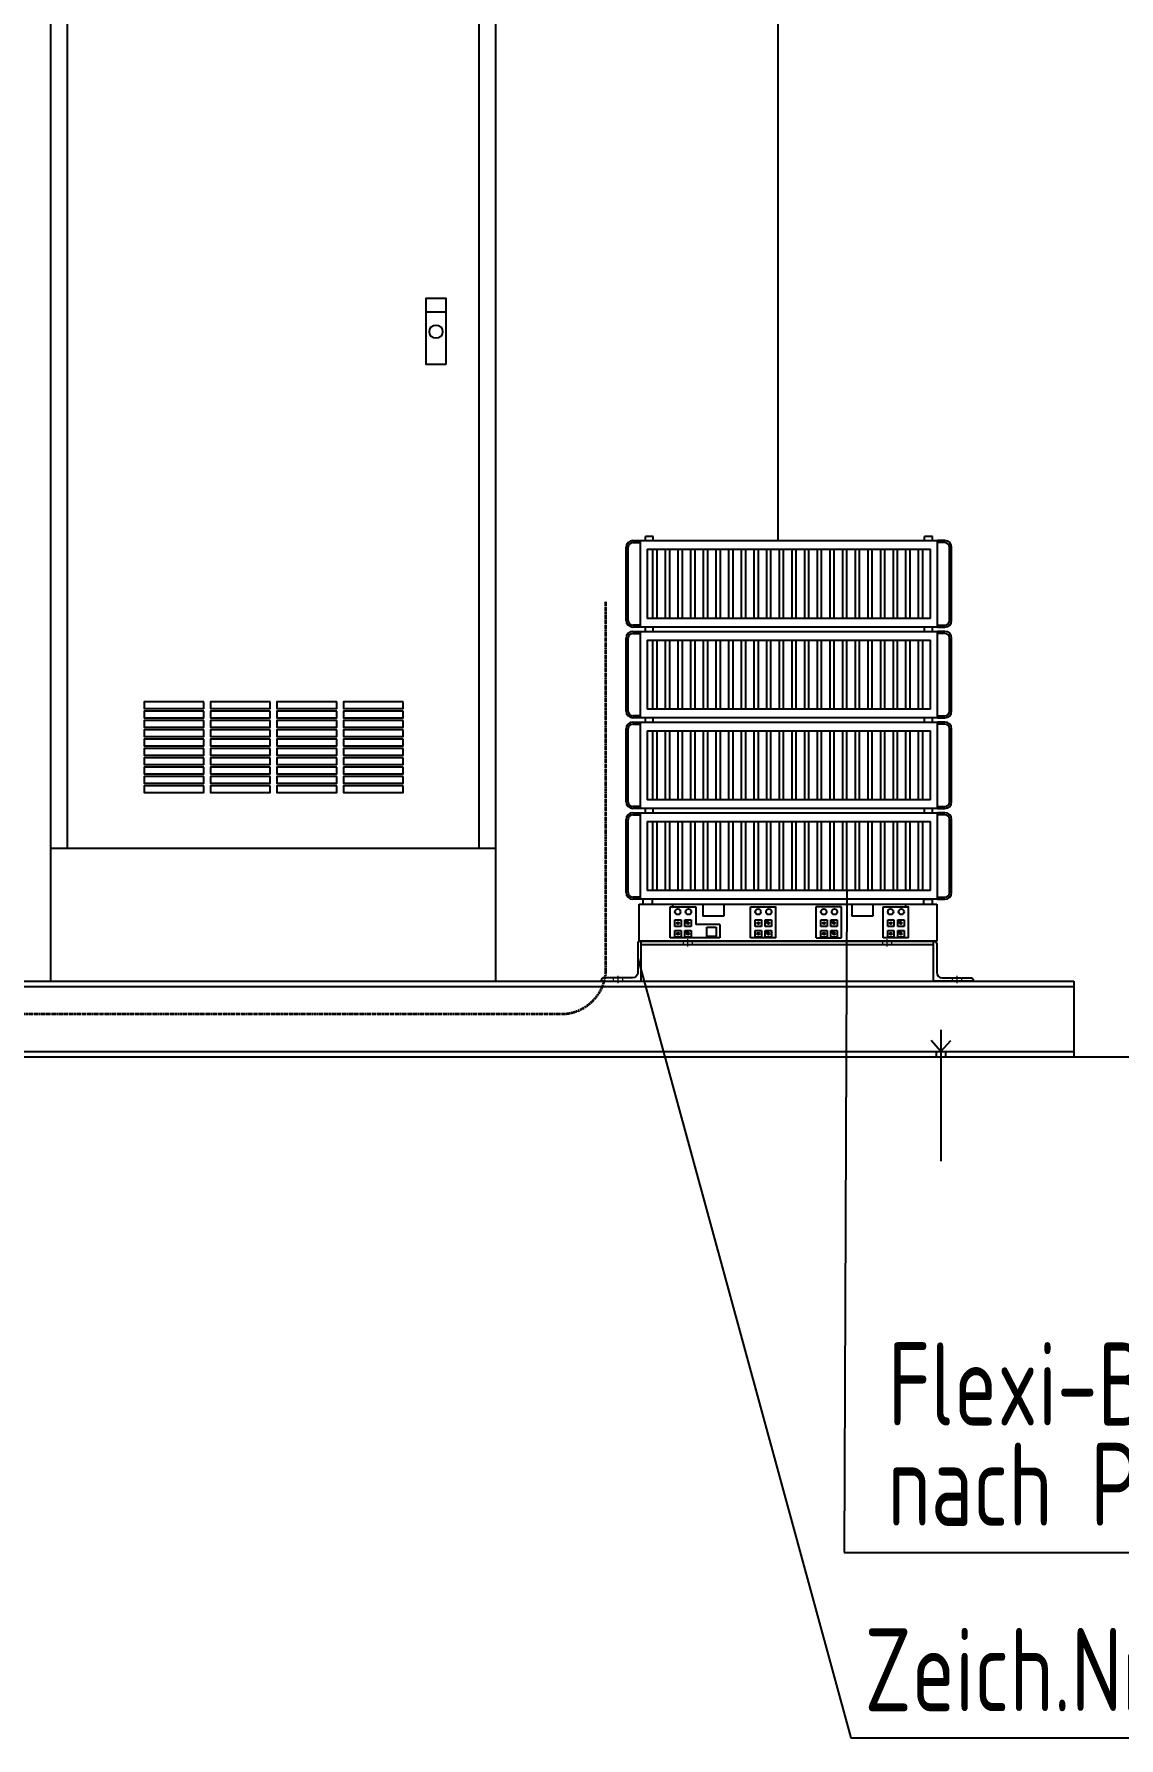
# Model space of a CAD drawing. Header units: millimetres. Extents: x -139278 to 641613, y -260926 to 217780.
# Drawn here: x 335346 to 336979, y 23207 to 25770 of the extents above; entities that cross this region are included whole.
import ezdxf

# ---------------------------------------------------------------- set-up
doc = ezdxf.new("R2010")
doc.units = ezdxf.units.MM
for name, pattern in [('ACAD_ISO13W100', [36, 12, -3, 12, -3, 0, -3, 0, -3]), ('GESTRICHELT', [0.75, 0.5, -0.25]), ('MITTE', [50.8, 31.75, -6.35, 6.35, -6.35])]:
    doc.linetypes.add(name, pattern=pattern)
for name, color, linetype, lineweight in [('10_30_Sektorantenne_MHA', 21, 'Continuous', 25), ('10_30_Stahlbau', 6, 'Continuous', 25), ('10_31_Antennentraeger_VDK', 16, 'GESTRICHELT', 18), ('10_31_AntennentraegerAchse', 61, 'MITTE', 18), ('10_31_Kabel_Feeder', 21, 'ACAD_ISO13W100', 35), ('70_T-Mobile', 220, 'Continuous', 25)]:
    doc.layers.add(name, color=color, linetype=linetype, lineweight=lineweight)
doc.styles.add('ISOCP', font='ISOCP', dxfattribs={"width": 0.9})

msp = doc.modelspace()

# ---------------------------------------------------------------- linework, layer by layer
at = {"ltscale": 5}
for p, q in [((335371.284, 26285.412), (335371.284, 24345.412)), ((336041.284, 24345.412), (336041.284, 26285.412)), ((335966.283, 25351.555), (335936.283, 25351.555)), ((335371.284, 24545.412), (336041.284, 24545.412)), ((336711.284, 24272.26), (336711.284, 24074.865)), ((336711.284, 24239.412), (336696.603, 24256.068)), ((336711.284, 24239.412), (336725.965, 24256.068)), ((336704.284, 24239.412), (336704.284, 24231.412)), ((336718.284, 24239.412), (336718.284, 24231.412))]:
    msp.add_line(p, q, dxfattribs=at)
for p, q in [((333611.284, 24345.412), (336911.284, 24345.412)), ((333611.284, 24337.412), (336911.284, 24337.412)), ((336911.284, 24345.412), (336911.284, 24231.412)), ((332578.84, 24231.412), (339431.868, 24231.412)), ((333611.284, 24239.412), (336911.284, 24239.412)), ((333611.284, 24231.412), (336911.284, 24231.412))]:
    msp.add_line(p, q)
for points in [[(335396.284, 24545.412), (336016.283, 24545.412), (336016.283, 26085.412), (335396.284, 26085.412)], [(335966.283, 25272.912), (335936.283, 25272.912), (335936.283, 25372.912), (335966.283, 25372.912)], [(335601.908, 24765.412), (335511.908, 24765.412), (335511.908, 24755.412), (335601.908, 24755.412)], [(335701.908, 24765.412), (335611.908, 24765.412), (335611.908, 24755.412), (335701.908, 24755.412)], [(335801.908, 24765.412), (335711.908, 24765.412), (335711.908, 24755.412), (335801.908, 24755.412)], [(335901.908, 24765.412), (335811.908, 24765.412), (335811.908, 24755.412), (335901.908, 24755.412)], [(335601.908, 24751.412), (335511.908, 24751.412), (335511.908, 24741.412), (335601.908, 24741.412)], [(335601.908, 24737.412), (335511.908, 24737.412), (335511.908, 24727.412), (335601.908, 24727.412)], [(335701.908, 24751.412), (335611.908, 24751.412), (335611.908, 24741.412), (335701.908, 24741.412)], [(335701.908, 24737.412), (335611.908, 24737.412), (335611.908, 24727.412), (335701.908, 24727.412)], [(335801.908, 24751.412), (335711.908, 24751.412), (335711.908, 24741.412), (335801.908, 24741.412)], [(335801.908, 24737.412), (335711.908, 24737.412), (335711.908, 24727.412), (335801.908, 24727.412)], [(335901.908, 24751.412), (335811.908, 24751.412), (335811.908, 24741.412), (335901.908, 24741.412)], [(335901.908, 24737.412), (335811.908, 24737.412), (335811.908, 24727.412), (335901.908, 24727.412)], [(335601.908, 24723.412), (335511.908, 24723.412), (335511.908, 24713.412), (335601.908, 24713.412)], [(335601.908, 24709.412), (335511.908, 24709.412), (335511.908, 24699.412), (335601.908, 24699.412)], [(335701.908, 24723.412), (335611.908, 24723.412), (335611.908, 24713.412), (335701.908, 24713.412)], [(335701.908, 24709.412), (335611.908, 24709.412), (335611.908, 24699.412), (335701.908, 24699.412)], [(335801.908, 24723.412), (335711.908, 24723.412), (335711.908, 24713.412), (335801.908, 24713.412)], [(335801.908, 24709.412), (335711.908, 24709.412), (335711.908, 24699.412), (335801.908, 24699.412)], [(335901.908, 24723.412), (335811.908, 24723.412), (335811.908, 24713.412), (335901.908, 24713.412)], [(335901.908, 24709.412), (335811.908, 24709.412), (335811.908, 24699.412), (335901.908, 24699.412)], [(335601.908, 24695.412), (335511.908, 24695.412), (335511.908, 24685.412), (335601.908, 24685.412)], [(335601.908, 24681.412), (335511.908, 24681.412), (335511.908, 24671.412), (335601.908, 24671.412)], [(335701.908, 24695.412), (335611.908, 24695.412), (335611.908, 24685.412), (335701.908, 24685.412)], [(335701.908, 24681.412), (335611.908, 24681.412), (335611.908, 24671.412), (335701.908, 24671.412)], [(335801.908, 24695.412), (335711.908, 24695.412), (335711.908, 24685.412), (335801.908, 24685.412)], [(335801.908, 24681.412), (335711.908, 24681.412), (335711.908, 24671.412), (335801.908, 24671.412)], [(335901.908, 24695.412), (335811.908, 24695.412), (335811.908, 24685.412), (335901.908, 24685.412)], [(335901.908, 24681.412), (335811.908, 24681.412), (335811.908, 24671.412), (335901.908, 24671.412)], [(335601.908, 24667.412), (335511.908, 24667.412), (335511.908, 24657.412), (335601.908, 24657.412)], [(335601.908, 24653.412), (335511.908, 24653.412), (335511.908, 24643.412), (335601.908, 24643.412)], [(335701.908, 24667.412), (335611.908, 24667.412), (335611.908, 24657.412), (335701.908, 24657.412)], [(335701.908, 24653.412), (335611.908, 24653.412), (335611.908, 24643.412), (335701.908, 24643.412)], [(335801.908, 24667.412), (335711.908, 24667.412), (335711.908, 24657.412), (335801.908, 24657.412)], [(335801.908, 24653.412), (335711.908, 24653.412), (335711.908, 24643.412), (335801.908, 24643.412)], [(335901.908, 24667.412), (335811.908, 24667.412), (335811.908, 24657.412), (335901.908, 24657.412)], [(335901.908, 24653.412), (335811.908, 24653.412), (335811.908, 24643.412), (335901.908, 24643.412)], [(335601.908, 24639.412), (335511.908, 24639.412), (335511.908, 24629.412), (335601.908, 24629.412)], [(335701.908, 24639.412), (335611.908, 24639.412), (335611.908, 24629.412), (335701.908, 24629.412)], [(335801.908, 24639.412), (335711.908, 24639.412), (335711.908, 24629.412), (335801.908, 24629.412)], [(335901.908, 24639.412), (335811.908, 24639.412), (335811.908, 24629.412), (335901.908, 24629.412)]]:
    msp.add_lwpolyline(points, close=True, dxfattribs=at)
msp.add_circle((335951.283, 25322.304), 10, dxfattribs=at)
at = {"layer": '10_30_Sektorantenne_MHA'}
for p, q in [((336278.366, 25014.433), (336266.366, 25014.433)), ((336266.366, 25007.988), (336266.366, 25014.433)), ((336278.366, 25007.988), (336278.366, 25014.433)), ((336698.366, 25014.433), (336686.366, 25014.433)), ((336686.366, 25007.988), (336686.366, 25014.433)), ((336698.366, 25007.988), (336698.366, 25014.433)), ((336237.366, 24887.988), (336237.366, 24997.988)), ((336240.366, 24887.988), (336240.366, 24997.988)), ((336247.366, 25007.988), (336258.366, 25007.988)), ((336247.366, 25004.988), (336258.366, 25004.988)), ((336258.366, 25007.988), (336258.366, 24877.988)), ((336258.366, 25007.988), (336706.366, 25007.988)), ((336269.366, 24994.988), (336269.366, 24890.988)), ((336269.366, 24994.988), (336695.366, 24994.988)), ((336277.702, 24890.988), (336277.702, 24994.988)), ((336284.052, 24890.988), (336284.052, 24994.988)), ((336296.752, 24890.988), (336296.752, 24994.988)), ((336303.102, 24890.988), (336303.102, 24994.988)), ((336315.802, 24890.988), (336315.802, 24994.988)), ((336322.152, 24890.988), (336322.152, 24994.988)), ((336334.852, 24890.988), (336334.852, 24994.988)), ((336341.202, 24890.988), (336341.202, 24994.988)), ((336353.902, 24890.988), (336353.902, 24994.988)), ((336360.252, 24890.988), (336360.252, 24994.988)), ((336372.952, 24890.988), (336372.952, 24994.988)), ((336379.302, 24890.988), (336379.302, 24994.988)), ((336392.002, 24890.988), (336392.002, 24994.988)), ((336398.352, 24890.988), (336398.352, 24994.988)), ((336411.052, 24890.988), (336411.052, 24994.988)), ((336417.402, 24890.988), (336417.402, 24994.988)), ((336430.102, 24890.988), (336430.102, 24994.988)), ((336436.452, 24890.988), (336436.452, 24994.988)), ((336449.152, 24890.988), (336449.152, 24994.988)), ((336455.502, 24890.988), (336455.502, 24994.988)), ((336468.202, 24890.988), (336468.202, 24994.988)), ((336474.552, 24890.988), (336474.552, 24994.988)), ((336487.252, 24890.988), (336487.252, 24994.988)), ((336493.602, 24890.988), (336493.602, 24994.988)), ((336506.302, 24890.988), (336506.302, 24994.988)), ((336512.652, 24890.988), (336512.652, 24994.988)), ((336525.352, 24890.988), (336525.352, 24994.988)), ((336531.702, 24890.988), (336531.702, 24994.988)), ((336544.402, 24890.988), (336544.402, 24994.988)), ((336550.752, 24890.988), (336550.752, 24994.988)), ((336563.452, 24890.988), (336563.452, 24994.988)), ((336569.802, 24890.988), (336569.802, 24994.988)), ((336582.502, 24890.988), (336582.502, 24994.988)), ((336588.852, 24890.988), (336588.852, 24994.988)), ((336601.552, 24890.988), (336601.552, 24994.988)), ((336607.902, 24890.988), (336607.902, 24994.988)), ((336620.602, 24890.988), (336620.602, 24994.988)), ((336626.952, 24890.988), (336626.952, 24994.988)), ((336639.652, 24890.988), (336639.652, 24994.988)), ((336646.002, 24890.988), (336646.002, 24994.988)), ((336658.702, 24890.988), (336658.702, 24994.988)), ((336665.052, 24890.988), (336665.052, 24994.988)), ((336677.752, 24890.988), (336677.752, 24994.988)), ((336684.102, 24890.988), (336684.102, 24994.988)), ((336695.366, 24890.988), (336695.366, 24994.988)), ((336706.366, 24877.988), (336706.366, 25007.988)), ((336717.366, 25007.988), (336706.366, 25007.988)), ((336717.366, 25004.988), (336706.366, 25004.988)), ((336724.366, 24887.988), (336724.366, 24997.988)), ((336727.366, 24887.988), (336727.366, 24997.988)), ((336695.366, 24890.988), (336269.366, 24890.988)), ((336237.366, 24751.544), (336237.366, 24861.544)), ((336240.366, 24751.544), (336240.366, 24861.544)), ((336258.366, 24880.988), (336247.366, 24880.988)), ((336258.366, 24877.988), (336247.366, 24877.988)), ((336247.366, 24871.544), (336258.366, 24871.544)), ((336247.366, 24868.544), (336258.366, 24868.544)), ((336706.366, 24877.988), (336258.366, 24877.988)), ((336258.366, 24871.544), (336258.366, 24741.544)), ((336258.366, 24871.544), (336706.366, 24871.544)), ((336266.366, 24871.544), (336266.366, 24877.988)), ((336269.366, 24858.544), (336695.366, 24858.544)), ((336269.366, 24858.544), (336269.366, 24754.544)), ((336277.702, 24754.544), (336277.702, 24858.544)), ((336278.366, 24871.544), (336278.366, 24877.988)), ((336284.052, 24754.544), (336284.052, 24858.544)), ((336296.752, 24754.544), (336296.752, 24858.544)), ((336303.102, 24754.544), (336303.102, 24858.544)), ((336315.802, 24754.544), (336315.802, 24858.544)), ((336322.152, 24754.544), (336322.152, 24858.544)), ((336334.852, 24754.544), (336334.852, 24858.544)), ((336341.202, 24754.544), (336341.202, 24858.544)), ((336353.902, 24754.544), (336353.902, 24858.544)), ((336360.252, 24754.544), (336360.252, 24858.544)), ((336372.952, 24754.544), (336372.952, 24858.544)), ((336379.302, 24754.544), (336379.302, 24858.544)), ((336392.002, 24754.544), (336392.002, 24858.544)), ((336398.352, 24754.544), (336398.352, 24858.544)), ((336411.052, 24754.544), (336411.052, 24858.544)), ((336417.402, 24754.544), (336417.402, 24858.544)), ((336430.102, 24754.544), (336430.102, 24858.544)), ((336436.452, 24754.544), (336436.452, 24858.544)), ((336449.152, 24754.544), (336449.152, 24858.544)), ((336455.502, 24754.544), (336455.502, 24858.544)), ((336468.202, 24754.544), (336468.202, 24858.544)), ((336474.552, 24754.544), (336474.552, 24858.544)), ((336487.252, 24754.544), (336487.252, 24858.544)), ((336493.602, 24754.544), (336493.602, 24858.544)), ((336506.302, 24754.544), (336506.302, 24858.544)), ((336512.652, 24754.544), (336512.652, 24858.544)), ((336525.352, 24754.544), (336525.352, 24858.544)), ((336531.702, 24754.544), (336531.702, 24858.544)), ((336544.402, 24754.544), (336544.402, 24858.544)), ((336550.752, 24754.544), (336550.752, 24858.544)), ((336563.452, 24754.544), (336563.452, 24858.544)), ((336569.802, 24754.544), (336569.802, 24858.544)), ((336582.502, 24754.544), (336582.502, 24858.544)), ((336588.852, 24754.544), (336588.852, 24858.544)), ((336601.552, 24754.544), (336601.552, 24858.544)), ((336607.902, 24754.544), (336607.902, 24858.544)), ((336620.602, 24754.544), (336620.602, 24858.544)), ((336626.952, 24754.544), (336626.952, 24858.544)), ((336639.652, 24754.544), (336639.652, 24858.544)), ((336646.002, 24754.544), (336646.002, 24858.544)), ((336658.702, 24754.544), (336658.702, 24858.544)), ((336665.052, 24754.544), (336665.052, 24858.544)), ((336677.752, 24754.544), (336677.752, 24858.544)), ((336684.102, 24754.544), (336684.102, 24858.544)), ((336686.366, 24871.544), (336686.366, 24877.988)), ((336695.366, 24754.544), (336695.366, 24858.544)), ((336698.366, 24871.544), (336698.366, 24877.988)), ((336706.366, 24880.988), (336717.366, 24880.988)), ((336706.366, 24877.988), (336717.366, 24877.988)), ((336706.366, 24741.544), (336706.366, 24871.544)), ((336717.366, 24871.544), (336706.366, 24871.544)), ((336717.366, 24868.544), (336706.366, 24868.544)), ((336724.366, 24751.544), (336724.366, 24861.544)), ((336727.366, 24751.544), (336727.366, 24861.544)), ((336258.366, 24744.544), (336247.366, 24744.544)), ((336258.366, 24741.544), (336247.366, 24741.544)), ((336247.366, 24735.099), (336258.366, 24735.099)), ((336247.366, 24732.099), (336258.366, 24732.099)), ((336706.366, 24741.544), (336258.366, 24741.544)), ((336258.366, 24735.099), (336258.366, 24605.099)), ((336258.366, 24735.099), (336706.366, 24735.099)), ((336266.366, 24735.099), (336266.366, 24741.544)), ((336695.366, 24754.544), (336269.366, 24754.544)), ((336278.366, 24735.099), (336278.366, 24741.544)), ((336686.366, 24735.099), (336686.366, 24741.544)), ((336698.366, 24735.099), (336698.366, 24741.544)), ((336706.366, 24744.544), (336717.366, 24744.544)), ((336706.366, 24741.544), (336717.366, 24741.544)), ((336706.366, 24605.099), (336706.366, 24735.099)), ((336717.366, 24735.099), (336706.366, 24735.099)), ((336717.366, 24732.099), (336706.366, 24732.099)), ((336237.366, 24615.099), (336237.366, 24725.099)), ((336240.366, 24615.099), (336240.366, 24725.099)), ((336269.366, 24722.099), (336695.366, 24722.099)), ((336269.366, 24722.099), (336269.366, 24618.099)), ((336277.702, 24618.099), (336277.702, 24722.099)), ((336284.052, 24618.099), (336284.052, 24722.099)), ((336296.752, 24618.099), (336296.752, 24722.099)), ((336303.102, 24618.099), (336303.102, 24722.099)), ((336315.802, 24618.099), (336315.802, 24722.099)), ((336322.152, 24618.099), (336322.152, 24722.099)), ((336334.852, 24618.099), (336334.852, 24722.099)), ((336341.202, 24618.099), (336341.202, 24722.099)), ((336353.902, 24618.099), (336353.902, 24722.099)), ((336360.252, 24618.099), (336360.252, 24722.099)), ((336372.952, 24618.099), (336372.952, 24722.099)), ((336379.302, 24618.099), (336379.302, 24722.099)), ((336392.002, 24618.099), (336392.002, 24722.099)), ((336398.352, 24618.099), (336398.352, 24722.099)), ((336411.052, 24618.099), (336411.052, 24722.099)), ((336417.402, 24618.099), (336417.402, 24722.099)), ((336430.102, 24618.099), (336430.102, 24722.099)), ((336436.452, 24618.099), (336436.452, 24722.099)), ((336449.152, 24618.099), (336449.152, 24722.099)), ((336455.502, 24618.099), (336455.502, 24722.099)), ((336468.202, 24618.099), (336468.202, 24722.099)), ((336474.552, 24618.099), (336474.552, 24722.099)), ((336487.252, 24618.099), (336487.252, 24722.099)), ((336493.602, 24618.099), (336493.602, 24722.099)), ((336506.302, 24618.099), (336506.302, 24722.099)), ((336512.652, 24618.099), (336512.652, 24722.099)), ((336525.352, 24618.099), (336525.352, 24722.099)), ((336531.702, 24618.099), (336531.702, 24722.099)), ((336544.402, 24618.099), (336544.402, 24722.099)), ((336550.752, 24618.099), (336550.752, 24722.099)), ((336563.452, 24618.099), (336563.452, 24722.099)), ((336569.802, 24618.099), (336569.802, 24722.099)), ((336582.502, 24618.099), (336582.502, 24722.099)), ((336588.852, 24618.099), (336588.852, 24722.099)), ((336601.552, 24618.099), (336601.552, 24722.099)), ((336607.902, 24618.099), (336607.902, 24722.099)), ((336620.602, 24618.099), (336620.602, 24722.099)), ((336626.952, 24618.099), (336626.952, 24722.099)), ((336639.652, 24618.099), (336639.652, 24722.099)), ((336646.002, 24618.099), (336646.002, 24722.099)), ((336658.702, 24618.099), (336658.702, 24722.099)), ((336665.052, 24618.099), (336665.052, 24722.099)), ((336677.752, 24618.099), (336677.752, 24722.099)), ((336684.102, 24618.099), (336684.102, 24722.099)), ((336695.366, 24618.099), (336695.366, 24722.099)), ((336724.366, 24615.099), (336724.366, 24725.099)), ((336727.366, 24615.099), (336727.366, 24725.099)), ((336258.366, 24608.099), (336247.366, 24608.099)), ((336258.366, 24605.099), (336247.366, 24605.099)), ((336706.366, 24605.099), (336258.366, 24605.099)), ((336266.366, 24598.654), (336266.366, 24605.099)), ((336695.366, 24618.099), (336269.366, 24618.099)), ((336278.366, 24598.654), (336278.366, 24605.099)), ((336686.366, 24598.654), (336686.366, 24605.099)), ((336698.366, 24598.654), (336698.366, 24605.099)), ((336706.366, 24608.099), (336717.366, 24608.099)), ((336706.366, 24605.099), (336717.366, 24605.099)), ((336237.366, 24478.654), (336237.366, 24588.654)), ((336240.366, 24478.654), (336240.366, 24588.654)), ((336247.366, 24598.654), (336258.366, 24598.654)), ((336247.366, 24595.654), (336258.366, 24595.654)), ((336258.366, 24598.654), (336258.366, 24468.654)), ((336258.366, 24598.654), (336706.366, 24598.654)), ((336269.366, 24585.654), (336695.366, 24585.654)), ((336269.366, 24585.654), (336269.366, 24481.654)), ((336277.702, 24481.654), (336277.702, 24585.654)), ((336284.052, 24481.654), (336284.052, 24585.654)), ((336296.752, 24481.654), (336296.752, 24585.654)), ((336303.102, 24481.654), (336303.102, 24585.654)), ((336315.802, 24481.654), (336315.802, 24585.654)), ((336322.152, 24481.654), (336322.152, 24585.654)), ((336334.852, 24481.654), (336334.852, 24585.654)), ((336341.202, 24481.654), (336341.202, 24585.654)), ((336353.902, 24481.654), (336353.902, 24585.654)), ((336360.252, 24481.654), (336360.252, 24585.654)), ((336372.952, 24481.654), (336372.952, 24585.654)), ((336379.302, 24481.654), (336379.302, 24585.654)), ((336392.002, 24481.654), (336392.002, 24585.654)), ((336398.352, 24481.654), (336398.352, 24585.654)), ((336411.052, 24481.654), (336411.052, 24585.654)), ((336417.402, 24481.654), (336417.402, 24585.654)), ((336430.102, 24481.654), (336430.102, 24585.654)), ((336436.452, 24481.654), (336436.452, 24585.654)), ((336449.152, 24481.654), (336449.152, 24585.654)), ((336455.502, 24481.654), (336455.502, 24585.654)), ((336468.202, 24481.654), (336468.202, 24585.654)), ((336474.552, 24481.654), (336474.552, 24585.654)), ((336487.252, 24481.654), (336487.252, 24585.654)), ((336493.602, 24481.654), (336493.602, 24585.654)), ((336506.302, 24481.654), (336506.302, 24585.654)), ((336512.652, 24481.654), (336512.652, 24585.654)), ((336525.352, 24481.654), (336525.352, 24585.654)), ((336531.702, 24481.654), (336531.702, 24585.654)), ((336544.402, 24481.654), (336544.402, 24585.654)), ((336550.752, 24481.654), (336550.752, 24585.654)), ((336563.452, 24481.654), (336563.452, 24585.654)), ((336569.802, 24481.654), (336569.802, 24585.654)), ((336582.502, 24481.654), (336582.502, 24585.654)), ((336588.852, 24481.654), (336588.852, 24585.654)), ((336601.552, 24481.654), (336601.552, 24585.654)), ((336607.902, 24481.654), (336607.902, 24585.654)), ((336620.602, 24481.654), (336620.602, 24585.654)), ((336626.952, 24481.654), (336626.952, 24585.654)), ((336639.652, 24481.654), (336639.652, 24585.654)), ((336646.002, 24481.654), (336646.002, 24585.654)), ((336658.702, 24481.654), (336658.702, 24585.654)), ((336665.052, 24481.654), (336665.052, 24585.654)), ((336677.752, 24481.654), (336677.752, 24585.654)), ((336684.102, 24481.654), (336684.102, 24585.654)), ((336695.366, 24481.654), (336695.366, 24585.654)), ((336706.366, 24468.654), (336706.366, 24598.654)), ((336717.366, 24598.654), (336706.366, 24598.654)), ((336717.366, 24595.654), (336706.366, 24595.654)), ((336724.366, 24478.654), (336724.366, 24588.654)), ((336727.366, 24478.654), (336727.366, 24588.654)), ((336695.366, 24481.654), (336269.366, 24481.654)), ((336569.802, 24481.654), (336565.681, 23486.074)), ((336258.366, 24471.654), (336247.366, 24471.654)), ((336258.366, 24468.654), (336247.366, 24468.654)), ((336256.995, 24461.008), (336307.008, 24461.008)), ((336256.995, 24405.538), (336256.995, 24461.008)), ((336706.366, 24468.654), (336258.366, 24468.654)), ((336276.855, 24468.654), (336263.312, 24468.654)), ((336263.312, 24461.008), (336263.312, 24468.654)), ((336276.855, 24468.654), (336263.312, 24468.654)), ((336276.855, 24468.654), (336276.855, 24461.008)), ((336303.818, 24410.661), (336303.818, 24457.303)), ((336303.818, 24457.303), (336342.522, 24457.303)), ((336307.008, 24461.008), (336307.008, 24457.303)), ((336307.008, 24461.008), (336657.724, 24461.008)), ((336342.522, 24457.303), (336342.522, 24430.594)), ((336353.149, 24461.008), (336353.149, 24443.154)), ((336384.513, 24461.008), (336384.513, 24443.154)), ((336424.812, 24410.661), (336424.812, 24457.303)), ((336424.812, 24457.303), (336463.516, 24457.303)), ((336462.982, 24410.661), (336462.982, 24457.303)), ((336561.837, 24457.303), (336523.133, 24457.303)), ((336523.666, 24410.661), (336523.666, 24457.303)), ((336561.837, 24410.661), (336561.837, 24457.303)), ((336577.343, 24461.008), (336577.343, 24443.154)), ((336608.707, 24461.008), (336608.707, 24443.154)), ((336624.217, 24410.661), (336624.217, 24457.303)), ((336624.217, 24457.303), (336662.922, 24457.303)), ((336657.724, 24461.008), (336657.724, 24457.303)), ((336657.724, 24461.008), (336704.995, 24461.008)), ((336662.388, 24410.661), (336662.388, 24457.303)), ((336685.134, 24468.654), (336685.134, 24461.008)), ((336685.134, 24468.654), (336698.677, 24468.654)), ((336685.134, 24468.654), (336698.677, 24468.654)), ((336698.677, 24461.008), (336698.677, 24468.654)), ((336704.995, 24461.008), (336704.995, 24405.538)), ((336706.366, 24471.654), (336717.366, 24471.654)), ((336706.366, 24468.654), (336717.366, 24468.654)), ((336310.754, 24437.8), (336320.221, 24437.8)), ((336310.754, 24427.566), (336310.754, 24437.8)), ((336320.221, 24427.566), (336310.754, 24427.566)), ((336320.221, 24437.8), (336320.221, 24427.566)), ((336325.86, 24437.8), (336335.327, 24437.8)), ((336325.86, 24427.566), (336325.86, 24437.8)), ((336335.327, 24427.566), (336325.86, 24427.566)), ((336335.327, 24437.8), (336335.327, 24427.566)), ((336378.432, 24430.594), (336342.522, 24430.594)), ((336384.513, 24443.154), (336353.149, 24443.154)), ((336359.175, 24426.494), (336373.053, 24426.494)), ((336359.175, 24412.656), (336359.175, 24426.494)), ((336373.053, 24426.494), (336373.053, 24412.656)), ((336378.432, 24430.594), (336378.432, 24410.661)), ((336431.748, 24437.8), (336441.215, 24437.8)), ((336431.748, 24427.566), (336431.748, 24437.8)), ((336441.215, 24427.566), (336431.748, 24427.566)), ((336441.215, 24437.8), (336441.215, 24427.566)), ((336446.854, 24437.8), (336456.32, 24437.8)), ((336446.854, 24427.566), (336446.854, 24437.8)), ((336456.32, 24427.566), (336446.854, 24427.566)), ((336456.32, 24437.8), (336456.32, 24427.566)), ((336530.603, 24437.8), (336540.07, 24437.8)), ((336530.603, 24427.566), (336530.603, 24437.8)), ((336540.07, 24427.566), (336530.603, 24427.566)), ((336540.07, 24437.8), (336540.07, 24427.566)), ((336545.709, 24437.8), (336555.175, 24437.8)), ((336545.709, 24427.566), (336545.709, 24437.8)), ((336555.175, 24427.566), (336545.709, 24427.566)), ((336555.175, 24437.8), (336555.175, 24427.566)), ((336608.707, 24443.154), (336577.343, 24443.154)), ((336631.154, 24437.8), (336640.621, 24437.8)), ((336631.154, 24427.566), (336631.154, 24437.8)), ((336640.621, 24427.566), (336631.154, 24427.566)), ((336640.621, 24437.8), (336640.621, 24427.566)), ((336646.26, 24437.8), (336655.726, 24437.8)), ((336646.26, 24427.566), (336646.26, 24437.8)), ((336655.726, 24427.566), (336646.26, 24427.566)), ((336655.726, 24437.8), (336655.726, 24427.566)), ((336704.995, 24405.538), (336256.995, 24405.538)), ((336378.432, 24410.661), (336303.818, 24410.661)), ((336310.754, 24421.882), (336320.221, 24421.882)), ((336310.754, 24411.647), (336310.754, 24421.882)), ((336320.221, 24411.647), (336310.754, 24411.647)), ((336320.221, 24421.882), (336320.221, 24411.647)), ((336325.86, 24421.882), (336335.327, 24421.882)), ((336325.86, 24411.647), (336325.86, 24421.882)), ((336335.327, 24411.647), (336325.86, 24411.647)), ((336335.327, 24421.882), (336335.327, 24411.647)), ((336373.053, 24412.656), (336359.175, 24412.656)), ((336462.982, 24410.661), (336424.812, 24410.661)), ((336431.748, 24421.882), (336441.215, 24421.882)), ((336431.748, 24411.647), (336431.748, 24421.882)), ((336441.215, 24411.647), (336431.748, 24411.647)), ((336441.215, 24421.882), (336441.215, 24411.647)), ((336446.854, 24421.882), (336456.32, 24421.882)), ((336446.854, 24411.647), (336446.854, 24421.882)), ((336456.32, 24411.647), (336446.854, 24411.647)), ((336456.32, 24421.882), (336456.32, 24411.647)), ((336523.666, 24410.661), (336561.837, 24410.661)), ((336530.603, 24421.882), (336540.07, 24421.882)), ((336530.603, 24411.647), (336530.603, 24421.882)), ((336540.07, 24411.647), (336530.603, 24411.647)), ((336540.07, 24421.882), (336540.07, 24411.647)), ((336545.709, 24421.882), (336555.175, 24421.882)), ((336545.709, 24411.647), (336545.709, 24421.882)), ((336555.175, 24411.647), (336545.709, 24411.647)), ((336555.175, 24421.882), (336555.175, 24411.647)), ((336662.388, 24410.661), (336624.217, 24410.661)), ((336631.154, 24421.882), (336640.621, 24421.882)), ((336631.154, 24411.647), (336631.154, 24421.882)), ((336640.621, 24411.647), (336631.154, 24411.647)), ((336640.621, 24421.882), (336640.621, 24411.647)), ((336646.26, 24421.882), (336655.726, 24421.882)), ((336646.26, 24411.647), (336646.26, 24421.882)), ((336655.726, 24411.647), (336646.26, 24411.647)), ((336655.726, 24421.882), (336655.726, 24411.647)), ((336254.995, 24380.038), (336575.816, 23207.214)), ((336565.681, 23486.074), (338284.691, 23486.074)), ((336575.816, 23207.214), (337847.8, 23207.214))]:
    msp.add_line(p, q, dxfattribs=at)
for centre, radius in [((336315.099, 24449.793), 4.191), ((336331.24, 24449.793), 4.191), ((336436.093, 24449.793), 4.191), ((336452.234, 24449.793), 4.191), ((336534.948, 24449.793), 4.191), ((336551.089, 24449.793), 4.191), ((336635.499, 24449.793), 4.191), ((336651.64, 24449.793), 4.191), ((336315.488, 24432.682), 1.584), ((336328.298, 24434.975), 1.584), ((336330.593, 24432.682), 1.584), ((336436.481, 24432.682), 1.584), ((336449.292, 24434.975), 1.584), ((336451.587, 24432.682), 1.584), ((336535.336, 24432.682), 1.584), ((336548.147, 24434.975), 1.584), ((336550.442, 24432.682), 1.584), ((336635.887, 24432.682), 1.584), ((336648.698, 24434.975), 1.584), ((336650.993, 24432.682), 1.584), ((336315.488, 24416.764), 1.584), ((336328.298, 24419.057), 1.584), ((336330.593, 24416.764), 1.584), ((336436.481, 24416.764), 1.584), ((336449.292, 24419.057), 1.584), ((336451.587, 24416.764), 1.584), ((336535.336, 24416.764), 1.584), ((336548.147, 24419.057), 1.584), ((336550.442, 24416.764), 1.584), ((336635.887, 24416.764), 1.584), ((336648.698, 24419.057), 1.584), ((336650.993, 24416.764), 1.584)]:
    msp.add_circle(centre, radius, dxfattribs=at)
for centre, radius, start, end in [((336247.366, 24997.988), 10, 90, 180), ((336247.366, 24997.988), 7, 90, 180), ((336717.366, 24997.988), 10, 0, 90), ((336717.366, 24997.988), 7, 0, 90), ((336247.366, 24887.988), 10, 180, 270), ((336247.366, 24887.988), 7, 180, 270), ((336717.366, 24887.988), 7, 270, 0), ((336717.366, 24887.988), 10, 270, 0), ((336247.366, 24861.544), 10, 90, 180), ((336247.366, 24861.544), 7, 90, 180), ((336717.366, 24861.544), 10, 0, 90), ((336717.366, 24861.544), 7, 0, 90), ((336247.366, 24751.544), 10, 180, 270), ((336247.366, 24725.099), 10, 90, 180), ((336247.366, 24751.544), 7, 180, 270), ((336247.366, 24725.099), 7, 90, 180), ((336717.366, 24751.544), 7, 270, 0), ((336717.366, 24751.544), 10, 270, 0), ((336717.366, 24725.099), 10, 0, 90), ((336717.366, 24725.099), 7, 0, 90), ((336247.366, 24615.099), 10, 180, 270), ((336247.366, 24615.099), 7, 180, 270), ((336717.366, 24615.099), 7, 270, 0), ((336717.366, 24615.099), 10, 270, 0), ((336247.366, 24588.654), 10, 90, 180), ((336247.366, 24588.654), 7, 90, 180), ((336717.366, 24588.654), 10, 0, 90), ((336717.366, 24588.654), 7, 0, 90), ((336247.366, 24478.654), 10, 180, 270), ((336247.366, 24478.654), 7, 180, 270), ((336717.366, 24478.654), 7, 270, 0), ((336717.366, 24478.654), 10, 270, 0)]:
    msp.add_arc(centre, radius, start, end, dxfattribs=at)
at = {"layer": '10_30_Stahlbau'}
for p, q in [((336259.995, 24405.538), (336699.995, 24405.538)), ((336259.995, 24400.538), (336699.995, 24400.538)), ((336259.995, 24345.538), (336699.995, 24345.538))]:
    msp.add_line(p, q, dxfattribs=at)
for points in [[(336254.995, 24358.538, -0.41421356), (336246.995, 24350.538), (336203.995, 24350.538, 0.41421356), (336199.995, 24346.538), (336199.995, 24345.538), (336259.995, 24345.538), (336259.995, 24405.538), (336258.995, 24405.538, 0.41421356), (336254.995, 24401.538)], [(336704.995, 24358.538, 0.41421356), (336712.995, 24350.538), (336755.995, 24350.538, -0.41421356), (336759.995, 24346.538), (336759.995, 24345.538), (336699.995, 24345.538), (336699.995, 24405.538), (336700.995, 24405.538, -0.41421356), (336704.995, 24401.538)]]:
    msp.add_lwpolyline(points, format="xyb", close=True, dxfattribs=at)
at = {"layer": '10_31_Antennentraeger_VDK', "ltscale": 10}
for p, q in [((336323.245, 24405.538), (336323.245, 24400.538)), ((336336.745, 24405.538), (336336.745, 24400.538)), ((336623.245, 24405.538), (336623.245, 24400.538)), ((336636.745, 24405.538), (336636.745, 24400.538)), ((336217.995, 24350.538), (336217.995, 24345.538)), ((336231.995, 24350.538), (336231.995, 24345.538)), ((336727.995, 24350.538), (336727.995, 24345.538)), ((336741.995, 24350.538), (336741.995, 24345.538))]:
    msp.add_line(p, q, dxfattribs=at)
at = {"layer": '10_31_AntennentraegerAchse', "ltscale": 15}
for p, q in [((336329.995, 24408.538), (336329.995, 24397.538)), ((336629.995, 24408.538), (336629.995, 24397.538)), ((336224.995, 24353.538), (336224.995, 24342.538)), ((336734.995, 24353.538), (336734.995, 24342.538))]:
    msp.add_line(p, q, dxfattribs=at)
at = {"layer": '10_31_Kabel_Feeder', "color": 5, "ltscale": 0.1}
for p, q in [((336207.042, 24362.058), (336207.042, 24916.737)), ((334524.957, 24296.131), (336142.761, 24296.131))]:
    msp.add_line(p, q, dxfattribs=at)
msp.add_arc((336139.635, 24363.481), 67.422, 272.657665, 358.790129, dxfattribs=at)
at = {"layer": '70_T-Mobile'}
msp.add_line((336466.31, 25007.988), (336466.31, 26631.412), dxfattribs=at)

# ---------------------------------------------------------------- texts
at = {"layer": '10_30_Sektorantenne_MHA', "style": 'ISOCP', "width": 0.8}
for s, p in [('Flexi-BTS auf Grundgestell', (336631.294, 23677.108)), ('nach Planungsvorgaben o2', (336631.294, 23526.125)), ('Zeich.Nr. BT 101_30 AB ', (336596.279, 23247.265))]:
    msp.add_text(s, height=125, dxfattribs=at).set_placement(p)

doc.saveas('drawing.dxf')
